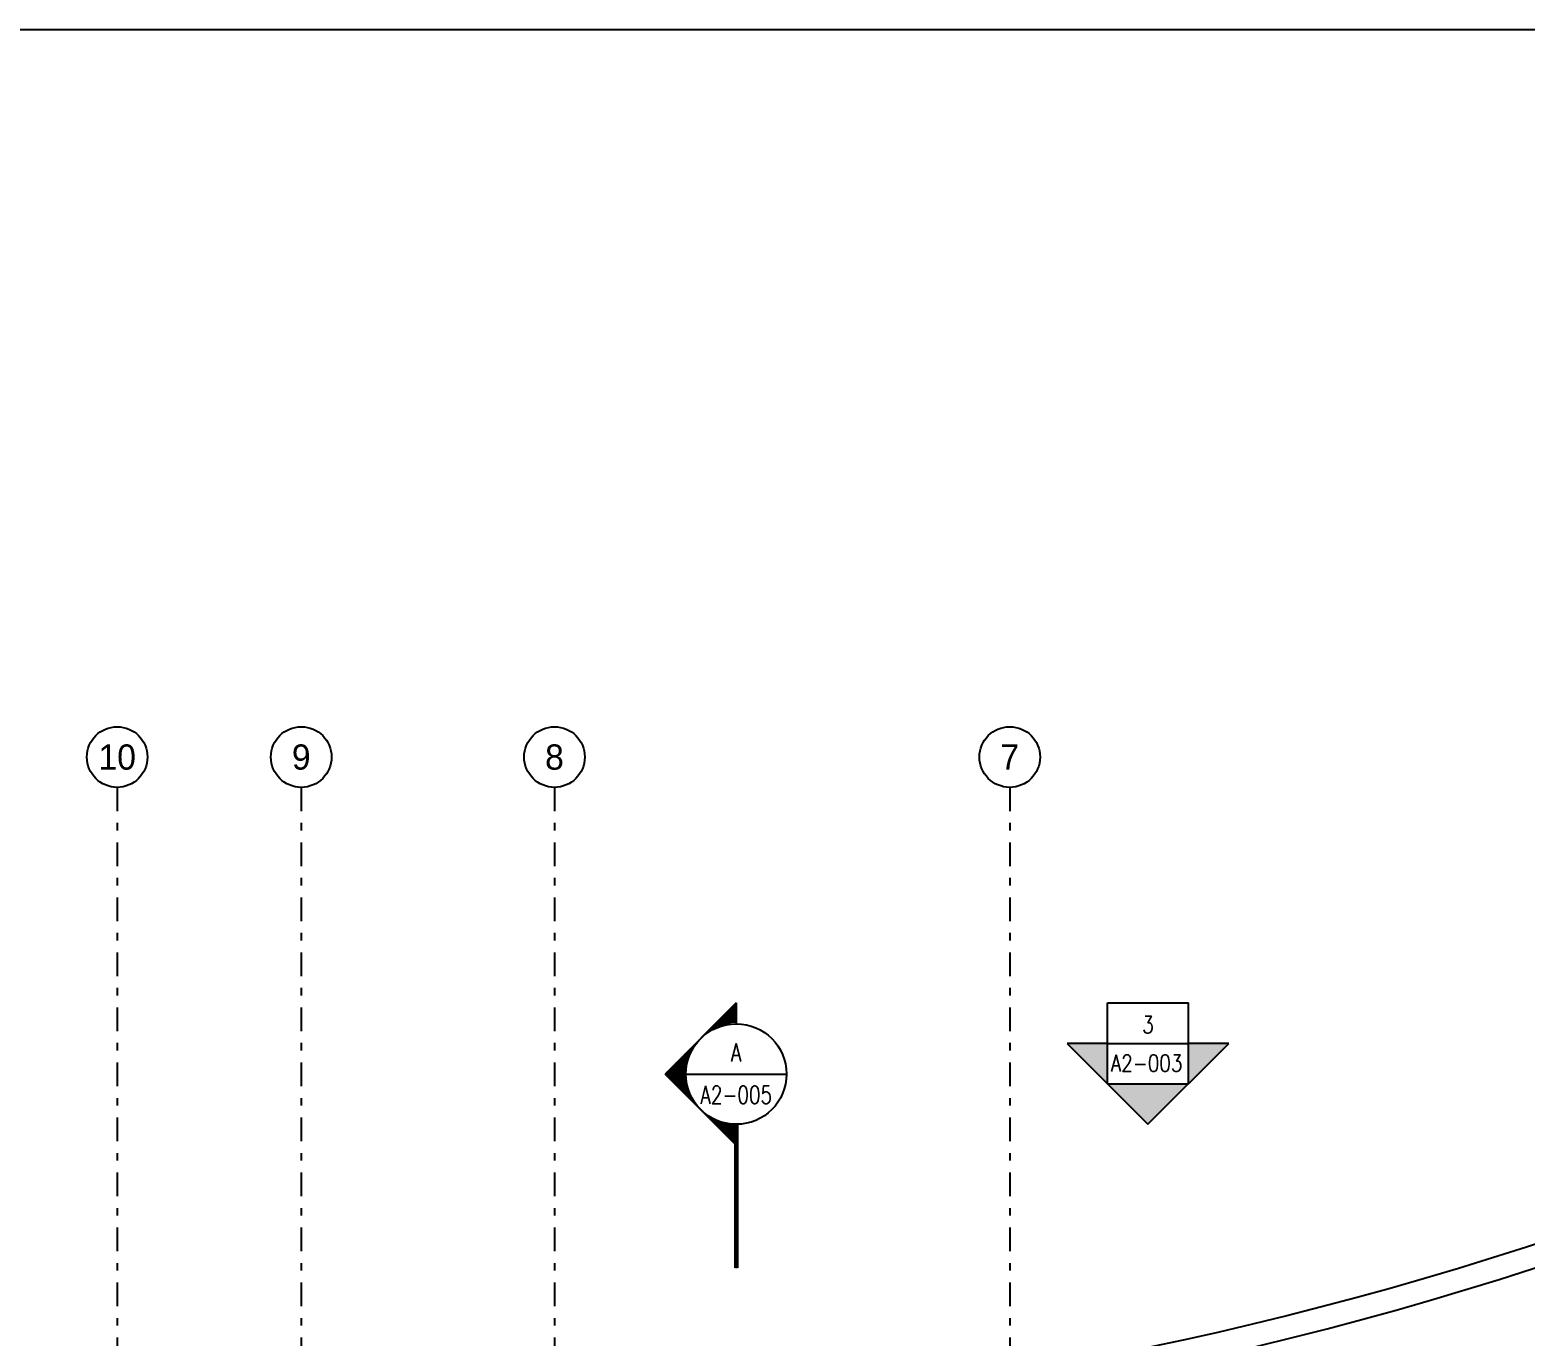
# Model space of a CAD drawing. Extents: x 185 to 567, y -69 to 170.
# Drawn here: x 325.48 to 345.46, y 71.37 to 88.82 of the extents above; entities that cross this region are included whole.
import ezdxf
from ezdxf.enums import TextEntityAlignment as Align

# ---------------------------------------------------------------- set-up
doc = ezdxf.new("R2010")
doc.units = 0
doc.header["$LTSCALE"] = 0.25
doc.header["$MEASUREMENT"] = 0
doc.linetypes.add('B4-PLANS$0$DASHDOT', pattern=[25.4, 12.7, -6.35, 0, -6.35])
doc.linetypes.add('B4-PLANS$0$PHANTOM2', pattern=[1.25, 0.625, -0.125, 0.125, -0.125, 0.125, -0.125])
doc.layers.get('0').update_dxf_attribs({"linetype": 'CONTINUOUS'})
doc.layers.get('Defpoints').update_dxf_attribs({"linetype": 'CONTINUOUS'})
for name, color, linetype in [('A-AX', 1, 'B4-PLANS$0$DASHDOT'), ('A-AXM', 4, 'CONTINUOUS'), ('A-SYMB-50', 4, 'CONTINUOUS'), ('A-WL', 7, 'CONTINUOUS')]:
    doc.layers.add(name, color=color, linetype=linetype)
doc.styles.add('B4-PLANS$0$AUC-2-5', font='romans.shx', dxfattribs={"width": 0.85})
doc.styles.add('B4-PLANS$0$RAJ-2-5', font='romans.shx', dxfattribs={"width": 0.85})
doc.styles.add('B4-PLANS$0$ROMANS', font='romans.shx')
doc.styles.add('B4-PLANS$0$S100', font='romans.shx', dxfattribs={"width": 0.9})
doc.styles.add('B4-PLANS$0$XA', font='XARAB.SHX')

# ---------------------------------------------------------------- blocks, each defined once
blk = doc.blocks.new('B4-PLANS$0$ACRU1')
at = {"color": 2}
blk.add_circle((0, 0), 600, dxfattribs=at)
at = {"style": 'B4-PLANS$0$ROMANS'}
blk.add_attdef('A', text='', height=450, dxfattribs=at).set_placement((0, 0), align=Align.MIDDLE)
blk = doc.blocks.new('*X27')
at = {"color": 0}
for p, q in [((40675, 52814), (40675, 53075)), ((40700, 52815), (40700, 53100)), ((40725, 52815), (40725, 53084)), ((40475, 52776), (40475, 52875)), ((40500, 52784), (40500, 52900)), ((40525, 52791), (40525, 52925)), ((40550, 52798), (40550, 52950)), ((40575, 52803), (40575, 52975)), ((40600, 52807), (40600, 53000)), ((40625, 52810), (40625, 53025)), ((40650, 52813), (40650, 53050)), ((40750, 52813), (40750, 53059)), ((40775, 52811), (40775, 53034)), ((40800, 52808), (40800, 53009)), ((40825, 52804), (40825, 52984)), ((40850, 52800), (40850, 52959)), ((40875, 52794), (40875, 52934)), ((40900, 52787), (40900, 52909)), ((40925, 52779), (40925, 52884)), ((40275, 52667), (40275, 52675)), ((40300, 52686), (40300, 52700)), ((40325, 52703), (40325, 52725)), ((40350, 52718), (40350, 52750)), ((40375, 52732), (40375, 52775)), ((40400, 52745), (40400, 52800)), ((40425, 52757), (40425, 52825)), ((40450, 52767), (40450, 52850)), ((40950, 52770), (40950, 52859)), ((40975, 52761), (40975, 52834)), ((41000, 52749), (41000, 52809)), ((41025, 52737), (41025, 52784)), ((41050, 52724), (41050, 52759)), ((41075, 52709), (41075, 52734)), ((41100, 52693), (41100, 52709)), ((41125, 52675), (41125, 52684)), ((41150, 52655), (41150, 52659)), ((40075, 52421), (40075, 52475)), ((40100, 52468), (40100, 52500)), ((40125, 52507), (40125, 52525)), ((40150, 52542), (40150, 52550)), ((40175, 52573), (40175, 52575)), ((40200, 52600), (40200, 52600)), ((40225, 52625), (40225, 52625)), ((40250, 52647), (40250, 52650)), ((41175, 52633), (41175, 52634)), ((41225, 52583), (41225, 52584)), ((41250, 52554), (41250, 52559)), ((41275, 52521), (41275, 52534)), ((41300, 52483), (41300, 52509)), ((41325, 52439), (41325, 52484)), ((41350, 52386), (41350, 52459)), ((39850, 52115), (39850, 52250)), ((39875, 52115), (39875, 52275)), ((39900, 52115), (39900, 52300)), ((39925, 52115), (39925, 52325)), ((39950, 52115), (39950, 52350)), ((39975, 52115), (39975, 52375)), ((40000, 52115), (40000, 52400)), ((40025, 52282), (40025, 52425)), ((40050, 52363), (40050, 52450)), ((41375, 52316), (41375, 52434)), ((41400, 52195), (41400, 52409)), ((41425, 52115), (41425, 52384)), ((41450, 52115), (41450, 52359)), ((41475, 52115), (41475, 52334)), ((41500, 52115), (41500, 52309)), ((41525, 52115), (41525, 52284)), ((41550, 52115), (41550, 52259)), ((39725, 52115), (39725, 52125)), ((39750, 52115), (39750, 52150)), ((39775, 52115), (39775, 52175)), ((39800, 52115), (39800, 52200)), ((39825, 52115), (39825, 52225)), ((41575, 52115), (41575, 52234)), ((41600, 52115), (41600, 52209)), ((41625, 52115), (41625, 52184)), ((41650, 52115), (41650, 52159)), ((41675, 52115), (41675, 52134))]:
    blk.add_line(p, q, dxfattribs=at)
blk = doc.blocks.new('B4-PLANS$0$SRD')
for p, q in [((0, 792), (-792, 0)), ((0, 792), (0, 560)), ((-560, 0), (560, 0)), ((0, -792), (-792, 0)), ((0, -560), (0, -2160))]:
    blk.add_line(p, q)
blk.add_circle((0, 0), 560)
at = {"xscale": 0.8, "yscale": 0.8, "zscale": 0.8, "rotation": 90}
blk.add_blockref('*X27', (41692, -32564), dxfattribs=at)
at = {"style": 'B4-PLANS$0$S100', "width": 0.75, "flags": 12}
for tag, p in [('N', (0, 240)), ('SHEET', (0, -160))]:
    blk.add_attdef(tag, text='', height=200, dxfattribs=at).set_placement(p, align=Align.MIDDLE)
blk = doc.blocks.new('B4-PLANS$0$Bk-Elevation_Dn')
h = blk.add_hatch(color=256)
h.paths.add_polyline_path([(-12.12, 12.12), (-6.06, 6.06), (-6.06, 12.12)])
h.paths.add_polyline_path([(-6.06, 6.06), (0, 0), (6.06, 6.06)])
h.paths.add_polyline_path([(12.12, 12.12), (6.06, 12.12), (6.06, 6.06)])
for p, q in [((-6.06, 6.06), (-6.06, 18.19)), ((-6.06, 18.19), (6.06, 18.19)), ((6.06, 6.06), (6.06, 18.19)), ((-12.12, 12.12), (0, 0)), ((-6.06, 12.12), (-12.12, 12.12)), ((-6.06, 12.12), (6.06, 12.12)), ((0, 0), (12.12, 12.12)), ((12.12, 12.12), (6.06, 12.12)), ((-6.06, 6.06), (6.06, 6.06))]:
    blk.add_line(p, q)
at = {"style": 'B4-PLANS$0$AUC-2-5'}
for tag, height, p in [('ID.', 3.17, (0, 14.9)), ('SHEET', 2.38, (0, 9.15))]:
    blk.add_attdef(tag, text='', height=height, dxfattribs=at).set_placement(p, align=Align.MIDDLE)
blk = doc.blocks.new('B4-PLANS$0$SYM')
at = {"layer": 'A-SYMB-50', "linetype": 'B4-PLANS$0$PHANTOM2', "lineweight": -3, "ltscale": 2, "const_width": 0.05, "elevation": 0}
blk.add_lwpolyline([(2.767, 6.62), (2.767, 5.02)], dxfattribs=at)
at = {"layer": 'A-SYMB-50', "lineweight": -3}
ref = blk.add_blockref('B4-PLANS$0$SRD', (2.767, 7.18, 0), dxfattribs=dict(at, xscale=0.0009999999999763531, yscale=0.0009999999999763531, zscale=0.0009999999999763531))
ref.add_attrib('N', 'A', dxfattribs={"layer": '0', "height": 0.2, "style": 'B4-PLANS$0$S100', "width": 0.75, "flags": 12}).set_placement((2.767, 7.42, 0), align=Align.MIDDLE)
ref.add_attrib('SHEET', 'A2-005', dxfattribs={"layer": '0', "height": 0.2, "style": 'B4-PLANS$0$S100', "width": 0.75, "flags": 12}).set_placement((2.767, 6.948, 0), align=Align.MIDDLE)
at = {"layer": 'A-SYMB-50'}
ref = blk.add_blockref('B4-PLANS$0$Bk-Elevation_Dn', (7.352, 6.622, 0), dxfattribs=dict(at, xscale=0.07423693242890295, yscale=0.07423693242890295, zscale=0.07423693242890295))
ref.add_attrib('ID.', '3', dxfattribs={"layer": '0', "height": 0.188, "style": 'B4-PLANS$0$RAJ-2-5', "width": 0.8}).set_placement((7.352, 7.729, 0), align=Align.MIDDLE)
ref.add_attrib('SHEET', 'A2-003', dxfattribs={"layer": '0', "height": 0.1875, "style": 'B4-PLANS$0$RAJ-2-5', "width": 0.8}).set_placement((7.337, 7.301, 0), align=Align.MIDDLE)

msp = doc.modelspace()

# ---------------------------------------------------------------- linework, layer by layer
at = {"layer": 'A-AX', "ltscale": 0.1}
for p, q in [((326.645, 78.701), (326.645, 35.117)), ((329.105, 78.701), (329.105, 35.117)), ((332.489, 78.701), (332.489, 35.117)), ((338.573, 78.701), (338.573, 35.117))]:
    msp.add_line(p, q, dxfattribs=at)
at = {"layer": 'A-WL'}
msp.add_lwpolyline([(352.706, 40.577, 0.64529), (365.636, 69.17), (357.499, 78.421, -0.002709), (357.066, 78.133, -0.160497), (328.07, 70.279), (308.825, 71.315), (308.825, 50.177, 0.414214), (318.425, 40.577)], format="xyb", close=True, dxfattribs=at)
msp.add_arc((330.649, 118.209), 48.3, 266.9192, 303.3914, dxfattribs=at)
at = {"layer": 'Defpoints'}
msp.add_lwpolyline([(379.261, 88.822), (296.433, 88.822), (296.433, 22.338), (379.261, 22.338)], close=True, dxfattribs=at)
msp.add_lwpolyline([(379.261, 88.822), (296.433, 88.822), (296.433, 22.338), (379.261, 22.338)], close=True, dxfattribs=at)

# ---------------------------------------------------------------- block references
at = {"layer": 'A-AXM'}
ref = msp.add_blockref('B4-PLANS$0$ACRU1', (326.645, 79.106), dxfattribs=dict(at, xscale=0.0006749999010935751, yscale=0.0006749999010935751, zscale=0.0006749999010935751, rotation=179.9999822130464))
ref.add_attrib('A', '10', dxfattribs={"layer": '0', "height": 0.3375, "rotation": 360, "style": 'B4-PLANS$0$XA', "flags": 12}).set_placement((326.645, 79.106), align=Align.MIDDLE)
ref = msp.add_blockref('B4-PLANS$0$ACRU1', (329.105, 79.106), dxfattribs=dict(at, xscale=0.0006749999010935751, yscale=0.0006749999010935751, zscale=0.0006749999010935751, rotation=179.9999822130464))
ref.add_attrib('A', '9', dxfattribs={"layer": '0', "height": 0.337, "rotation": 360, "style": 'B4-PLANS$0$XA', "flags": 12}).set_placement((329.105, 79.106), align=Align.MIDDLE)
ref = msp.add_blockref('B4-PLANS$0$ACRU1', (332.489, 79.106), dxfattribs=dict(at, xscale=0.0006749999010935751, yscale=0.0006749999010935751, zscale=0.0006749999010935751, rotation=179.9999822130464))
ref.add_attrib('A', '8', dxfattribs={"layer": '0', "height": 0.337, "rotation": 360, "style": 'B4-PLANS$0$XA', "flags": 12}).set_placement((332.489, 79.106), align=Align.MIDDLE)
ref = msp.add_blockref('B4-PLANS$0$ACRU1', (338.573, 79.106), dxfattribs=dict(at, xscale=0.0006749999010935751, yscale=0.0006749999010935751, zscale=0.0006749999010935751, rotation=179.9999822130464))
ref.add_attrib('A', '7', dxfattribs={"layer": '0', "height": 0.337, "rotation": 360, "style": 'B4-PLANS$0$XA', "flags": 12}).set_placement((338.573, 79.106), align=Align.MIDDLE)
at = {"layer": 'A-SYMB-50', "xscale": 1.2, "yscale": 1.2, "zscale": 1.2}
msp.add_blockref('B4-PLANS$0$SYM', (331.598, 66.254, 0), dxfattribs=at)

doc.saveas('drawing.dxf')
